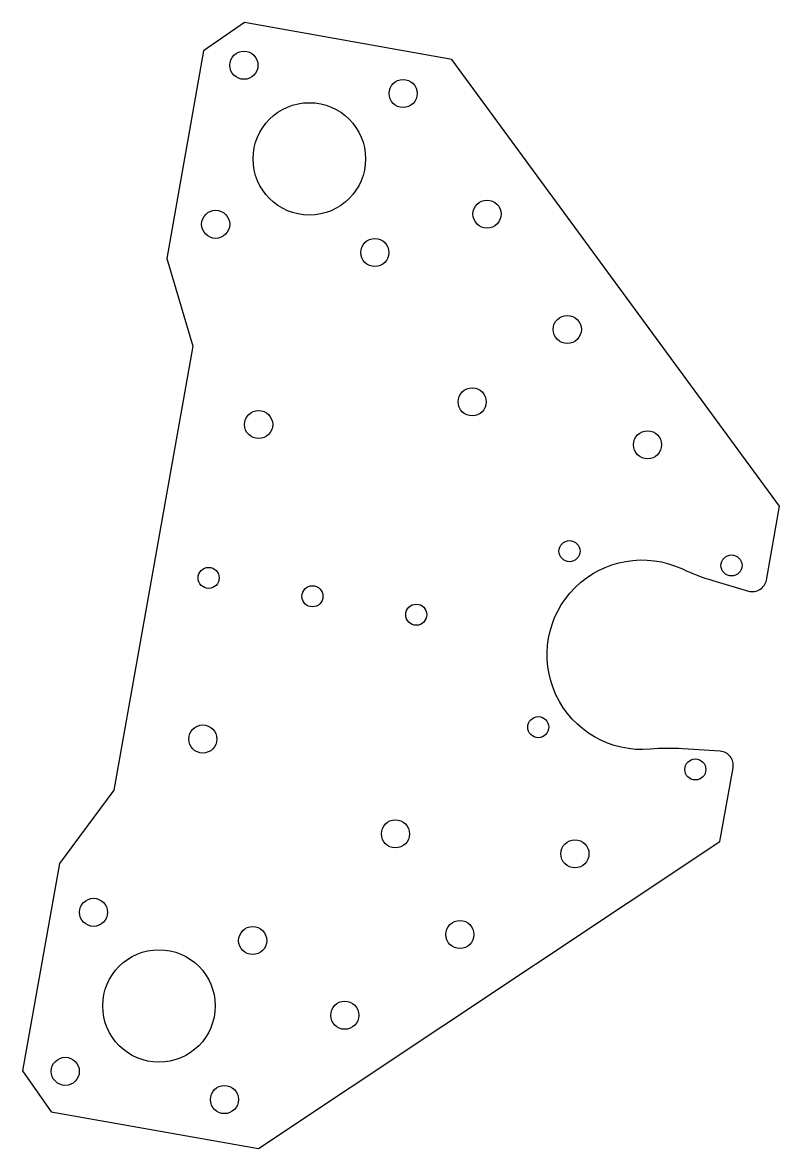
# Model space of a CAD drawing. Header units: millimetres. Extents: x 5 to 113, y -9 to 151.
import ezdxf

# ---------------------------------------------------------------- set-up
doc = ezdxf.new("R2010")
doc.units = ezdxf.units.MM

msp = doc.modelspace()

# ---------------------------------------------------------------- linework, layer by layer
msp.add_lwpolyline([(108.79, 70.07, 0.447085), (111.33, 71.64), (113.19, 82.14), (66.59, 145.76), (37.05, 151), (31.26, 146.95), (26.02, 117.42), (29.71, 104.95), (18.48, 41.72), (10.73, 31.29), (5.49, 1.75), (9.54, -4.05), (39.08, -9.29), (104.72, 34.41), (106.59, 44.92, 0.447085), (104.75, 47.26), (99.43, 47.61, 0.03843), (94.83, 47.55, -1.306949), (99.38, 73.21, 0.03843), (103.69, 71.57)], format="xyb", close=True)
for centre, radius in [((36.99, 144.92), 2), ((59.64, 140.9), 2), ((46.3, 131.59), 8), ((71.58, 123.73), 2), ((32.97, 122.28), 2), ((55.62, 118.26), 2), ((83, 107.31), 2), ((69.47, 97), 2), ((39.08, 93.77), 2), ((94.42, 90.89), 2), ((83.32, 75.75), 1.5), ((106.37, 73.71), 1.5), ((31.97, 71.94), 1.5), ((46.74, 69.32), 1.5), ((61.51, 66.7), 1.5), ((78.87, 50.69), 1.5), ((31.14, 49), 2), ((101.22, 44.67), 1.5), ((58.55, 35.5), 2), ((84.09, 32.66), 2), ((15.59, 24.33), 2), ((67.72, 21.17), 2), ((38.24, 20.31), 2), ((24.9, 11), 8), ((51.34, 9.68), 2), ((11.57, 1.69), 2), ((34.22, -2.33), 2)]:
    msp.add_circle(centre, radius)

doc.saveas('drawing.dxf')
